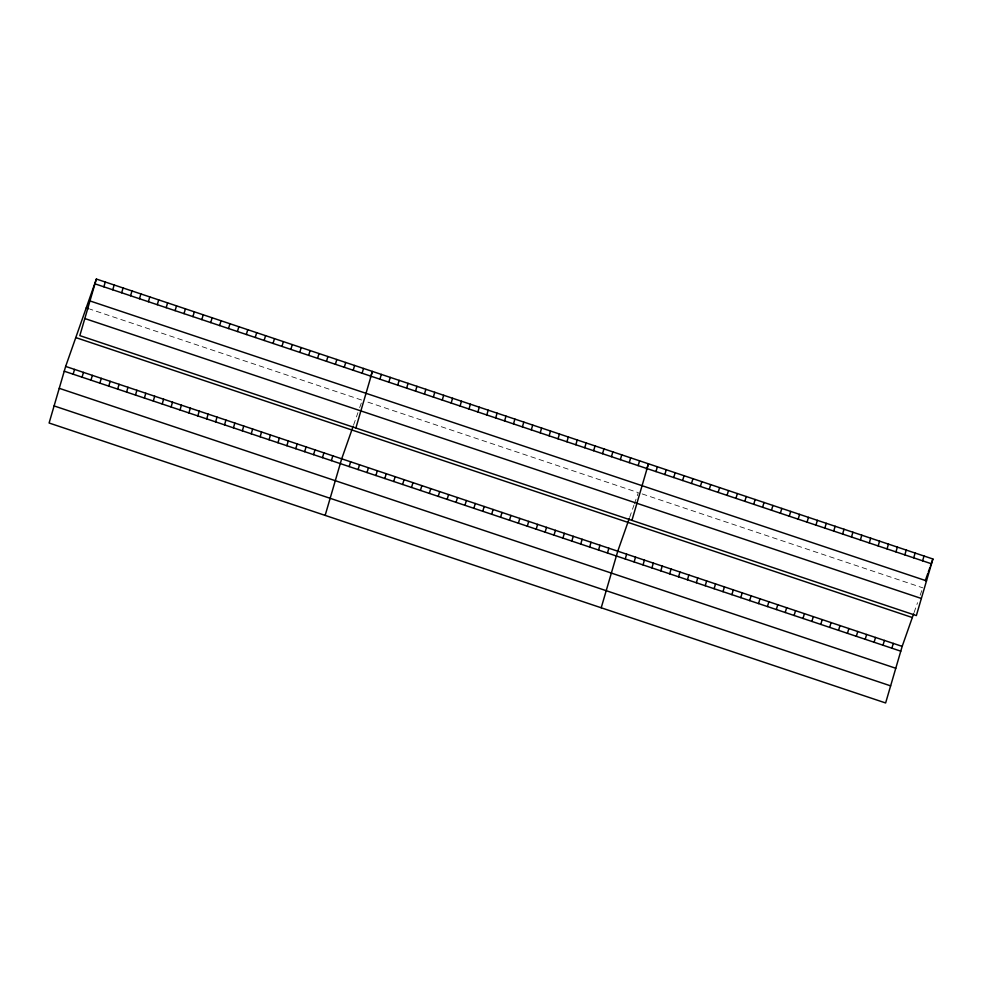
<?xml version="1.0" encoding="UTF-8"?>
<svg xmlns="http://www.w3.org/2000/svg" width="982" height="982" viewBox="0 0 982 982"><rect width="100%" height="100%" fill="white"/><g stroke="black" fill="none" stroke-linecap="round" stroke-linejoin="round"><path stroke-width="0.74" stroke-dasharray="4.91 3.68" d="M353.581 425.022L357.939 412.636M359.67 407.69L362.284 400.263L90.049 309.158M629.634 517.404L633.991 505.018M634.421 503.791L638.337 492.645L366.102 401.54M914.058 612.584L917.544 602.678M920.146 595.252L921.889 590.305M642.154 493.921L922.761 587.825"/><path stroke-width="1.47" d="M96.371 279.035L79.824 335.623L916.353 615.579L932.9 558.991L96.371 279.035L65.647 366.421L49.1 423.009L885.629 702.965L902.176 646.377L913.628 613.824M73.147 374.203L74.546 369.404M103.871 286.818L105.27 282.018M82.058 377.186L83.458 372.387M112.77 289.8L114.17 285.001M90.958 380.169L92.357 375.37M121.682 292.783L123.081 287.984M99.869 383.14L101.269 378.34M130.581 295.766L131.981 290.967M108.769 386.122L110.168 381.323M139.493 298.737L140.892 293.937M117.668 389.105L119.08 384.306M148.392 301.72L149.792 296.92M126.58 392.088L127.979 387.289M157.292 304.702L158.703 299.903M135.479 395.071L136.891 390.271M166.204 307.685L167.603 302.886M144.391 398.041L145.79 393.242M175.103 310.656L176.515 305.856M153.29 401.024L154.702 396.225M184.015 313.639L185.414 308.839M162.202 404.007L163.601 399.208M192.914 316.621L194.326 311.822M171.101 406.99L172.513 402.19M201.826 319.604L203.225 314.805M180.013 409.96L181.412 405.161M210.725 322.587L212.137 317.787M188.912 412.943L190.312 408.144M219.637 325.558L221.036 320.758M197.824 415.926L199.223 411.127M228.536 328.54L229.935 323.741M206.723 418.909L208.123 414.109M237.448 331.523L238.847 326.724M215.635 421.892L217.034 417.092M246.347 334.506L247.746 329.707M224.534 424.862L225.934 420.063M255.259 337.477L256.658 332.677M233.434 427.845L234.845 423.046M264.158 340.459L265.557 335.66M242.345 430.828L243.745 426.028M273.057 343.442L274.469 338.643M251.245 433.811L252.656 429.011M281.969 346.425L283.368 341.626M260.156 436.781L261.556 431.982M290.868 349.408L292.28 344.608M269.056 439.764L270.467 434.965M299.78 352.378L301.179 347.579M277.967 442.747L279.367 437.947M308.679 355.361L310.091 350.562M286.867 445.73L288.278 440.93M317.591 358.344L318.99 353.545M295.778 448.713L297.178 443.913M326.49 361.327L327.902 356.527M304.678 451.683L306.077 446.884M335.402 364.297L336.801 359.498M313.589 454.666L314.989 449.866M344.301 367.28L345.701 362.481M322.489 457.649L323.888 452.849M353.213 370.263L354.612 365.464M331.4 460.632L332.8 455.832M362.113 373.246L363.512 368.446M325.152 515.39L341.699 458.803L353.152 426.262M355.877 428.005L372.423 371.429L370.398 377.186M349.199 466.585L350.611 461.786M379.924 379.199L381.323 374.4M358.111 469.568L359.51 464.768M388.823 382.182L390.235 377.383M367.01 472.551L368.422 467.751M397.735 385.165L399.134 380.365M375.922 475.534L377.321 470.734M406.634 388.148L408.046 383.348M384.821 478.504L386.233 473.705M415.546 391.118L416.945 386.319M393.733 481.487L395.132 476.687M424.445 394.101L425.857 389.302M402.632 484.47L404.044 479.67M433.357 397.084L434.756 392.284M411.544 487.453L412.943 482.653M442.256 400.067L443.668 395.267M420.443 490.423L421.843 485.624M451.168 403.05L452.567 398.25M429.355 493.406L430.754 488.606M460.067 406.02L461.466 401.221M438.254 496.389L439.654 491.589M468.979 409.003L470.378 404.203M447.166 499.372L448.565 494.572M477.878 411.986L479.277 407.186M456.065 502.354L457.465 497.555M486.79 414.969L488.189 410.169M464.965 505.325L466.376 500.525M495.689 417.939L497.088 413.14M473.876 508.308L475.276 503.508M504.588 420.922L506 416.123M482.776 511.291L484.187 506.491M513.5 423.905L514.899 419.105M491.687 514.273L493.087 509.474M522.399 426.888L523.811 422.088M500.587 517.244L501.998 512.444M531.311 429.87L532.71 425.071M509.498 520.227L510.898 515.427M540.21 432.841L541.622 428.042M518.398 523.21L519.809 518.41M549.122 435.824L550.521 431.024M527.309 526.192L528.709 521.393M558.022 438.807L559.433 434.007M536.209 529.175L537.608 524.376M566.933 441.79L568.332 436.99M545.12 532.146L546.52 527.346M575.833 444.76L577.232 439.961M554.02 535.129L555.419 530.329M584.744 447.743L586.144 442.943M562.932 538.111L564.331 533.312M593.644 450.726L595.043 445.926M571.831 541.094L573.23 536.295M602.555 453.709L603.955 448.909M580.73 544.065L582.142 539.265M611.455 456.691L612.854 451.892M589.642 547.048L591.041 542.248M620.354 459.662L621.766 454.862M598.541 550.03L599.953 545.231M629.266 462.645L630.665 457.845M607.453 553.013L608.852 548.214M638.165 465.628L639.577 460.828M601.217 607.772L617.764 551.197L629.204 518.643M631.929 520.399L648.476 463.811L646.451 469.58M625.239 558.967L626.651 554.167M655.964 471.581L657.363 466.781M634.127 561.937L635.538 557.138M664.851 474.552L666.25 469.752M643.026 564.908L644.425 560.108M673.738 477.534L675.137 472.735M651.913 567.891L653.312 563.091M682.625 480.505L684.037 475.705M660.8 570.861L662.199 566.062M691.512 483.475L692.924 478.676M669.687 573.832L671.087 569.032M700.399 486.458L701.811 481.659M678.574 576.815L679.974 572.015M709.286 489.429L710.698 484.629M687.461 579.785L688.861 574.986M718.186 492.399L719.585 487.6M696.348 582.756L697.748 577.956M727.073 495.382L728.472 490.583M705.236 585.738L706.647 580.939M735.96 498.353L737.359 493.553M714.123 588.709L715.534 583.909M744.847 501.323L746.246 496.524M723.01 591.68L724.421 586.88M753.734 504.306L755.133 499.494M731.897 594.662L733.308 589.863M762.621 507.277L764.021 502.477M740.796 597.633L742.196 592.833M771.508 510.247L772.908 505.448M749.683 600.603L751.083 595.804M780.395 513.218L781.807 508.418M758.57 603.586L759.97 598.787M789.283 516.201L790.694 511.401M767.458 606.557L768.857 601.757M798.17 519.171L799.581 514.372M776.345 609.527L777.744 604.728M807.057 522.142L808.468 517.342M785.232 612.51L786.631 607.711M815.956 525.125L817.355 520.325M794.119 615.481L795.518 610.681M824.843 528.095L826.243 523.296M803.006 618.451L804.418 613.652M833.73 531.066L835.13 526.266M811.893 621.434L813.305 616.635M842.617 534.048L844.017 529.249M820.78 624.405L822.192 619.605M851.504 537.019L852.904 532.219M829.667 627.375L831.079 622.576M860.392 539.99L861.791 535.19M838.567 630.346L839.966 625.546M869.279 542.972L870.678 538.173M847.454 633.329L848.853 628.529M878.166 545.943L879.565 541.143M856.341 636.299L857.74 631.5M887.053 548.913L888.464 544.114M865.228 639.27L866.627 634.47M895.94 551.896L897.352 547.097M874.115 642.253L875.514 637.453M904.827 554.867L906.239 550.067M883.002 645.223L884.401 640.424M913.714 557.837L915.126 553.038M891.889 648.194L893.289 643.394M922.614 560.82L924.013 556.021M925.302 580.62L927.83 573.402M928.334 571.966L929.856 567.645M930.371 566.197L932.9 558.991M94.959 283.835L931.501 563.791M89.963 300.934L926.505 580.878M86.232 307.882L88.773 308.729M84.82 318.536L921.349 598.48M75.786 337.587L912.315 617.531M65.647 366.421L902.176 646.377M64.247 371.221L900.776 651.176M59.251 388.32L895.78 668.263M54.096 405.922L890.637 685.866"/></g></svg>
